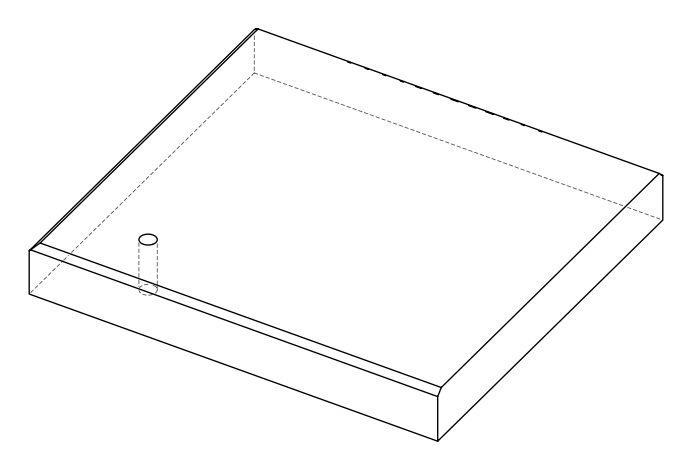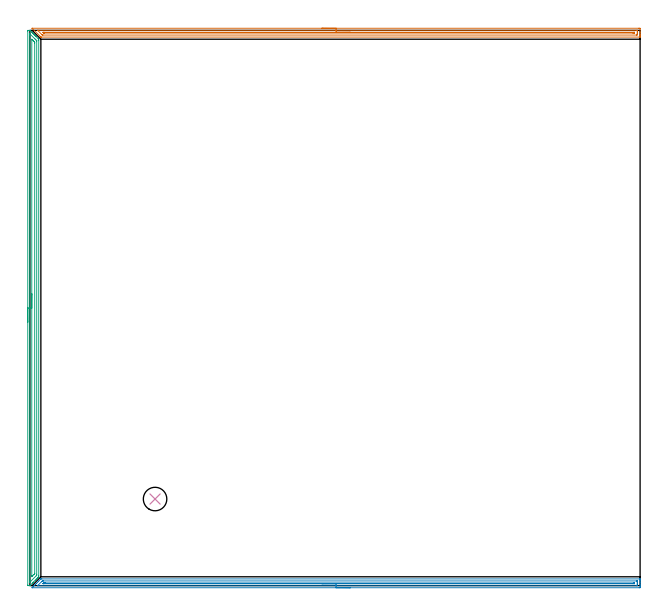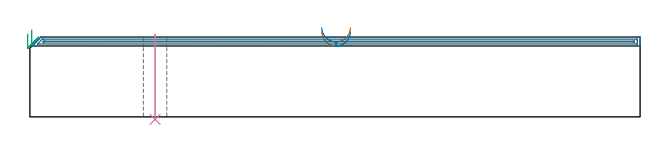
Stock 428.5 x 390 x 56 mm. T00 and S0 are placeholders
(PLAN: 4 operations, 1 tool changes, 30.4 min)
(1 AREA_MILL | FG_CHAMFER_SURFACE | UGT0205_001 | 10.34 min | 8236 mm3)
(2 AREA_MILL_1 | FG_CHAMFER_SURFACE_1 | UGT0205_001 | 10.34 min | 8236 mm3)
(3 AREA_MILL_2 | FG_CHAMFER_SURFACE_2 | UGT0205_001 | 9.46 min | 11342 mm3)
(4 INDEXABLE_INSERT_DRILL_THROUGH_HOLE_FROM_SOLID | STEP1HOLE | NXT0302_004 | 0.24 min | 11948 mm3)
(TOOL UGT0205_001 | Chamfer Mill 20 x 3 x 45 deg. | D20 FL50 Z2)
(TOOL NXT0302_004 | Index. Insert Drill 16.5mm [880-D1650L20-05] | D16.5 PA176 FL83 Z2)
(OP 1 AREA_MILL)
G17 G21 G94 G90
T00 M6
G54
G17 G0 G90 X205. Y391.4 S1061 M3
G43 Z66. H0
Z59.8
G94 G1 X205.038 Z58.928 F250.
X205.152 Z58.064
X205.341 Z57.212
X205.603 Z56.38
X205.937 Z55.574
X206.34 Z54.8
X206.808 Z54.064
X207.34 Z53.372
X207.929 Z52.729
X208.572 Z52.14
X209.264 Z51.608
X210. Z51.14
X210.774 Z50.737
X211.58 Z50.403
X212.412 Z50.141
X213.263 Z49.952
X214.128 Z49.838
X215. Z49.8
X427.406
X427.867 Y391.399 Z49.801
X428.324 Y391.395 Z49.803
X428.49 Y391.391 Z49.806
X428.5 Y390.945 Z50.252
Y388.3 Z52.895
Y386.902 Z54.294
Y386.537 Z54.658
Y385.805 Z55.394
Y385.577 Z55.622
X428.494 Y385.206 Z55.985
X428.492 Y385.203 Z55.988
X428.316 Y385.2 Z56.
X7.946
X7.704 Y385.204 Z55.99
X7.695 Y385.208 Z55.986
X7.591 Y385.307 Z55.889
X7.052 Y385.847 Z55.351
X1.685 Y391.215 Z49.984
X1.522 Y391.386 Z49.813
X1.513 Y391.399 Z49.801
X1.678 Y391.4 Z49.8
X215.
Y389.986 Z51.214
X426.158 Y389.985 Z51.215
X426.462 Y389.979 Z51.221
X426.491 Y389.977 Z51.223
X426.494 Y389.953 Z51.247
X426.498 Y389.917 Z51.283
X426.499 Y389.882 Z51.318
X426.5 Y389.648 Z51.552
Y388.766 Z52.434
Y387.885 Z53.315
X426.498 Y387.418 Z53.782
X426.493 Y387.01 Z54.19
X426.477 Y386.621 Z54.579
X426.078 Y386.616 Z54.584
X425.999 Y386.615 Z54.585
X9.209
X8.802 Y386.62 Z54.58
X8.755 Y386.621 Z54.579
X8.685 Y386.677 Z54.523
X8.555 Y386.801 Z54.399
X8.393 Y386.957 Z54.243
X5.47 Y389.88 Z51.32
X5.435 Y389.917 Z51.283
X5.401 Y389.956 Z51.244
X5.383 Y389.978 Z51.222
X5.403 Y389.98 Z51.22
X5.71 Y389.985 Z51.215
X5.789 Y389.986 Z51.214
X215.
Y388.572 Z52.628
X424.014 Y388.571 Z52.629
X424.29 Y388.57 Z52.63
X424.381 Y388.568 Z52.632
X424.453 Y388.565 Z52.635
X424.49 Y388.561 Z52.639
X424.492 Y388.507 Z52.693
X424.495 Y388.3 Z52.9
X424.494 Y388.099 Z53.101
X424.487 Y388.035 Z53.165
X424.427 Y388.033 Z53.167
X424.29 Y388.031 Z53.169
X423.67 Y388.029 Z53.171
X423.395
X10.182
X9.907 Y388.031 Z53.169
X9.829 Y388.033 Z53.167
X9.784 Y388.035 Z53.165
X9.76 Y388.051 Z53.149
X9.673 Y388.133 Z53.067
X9.501 Y388.3 Z52.9
X9.288 Y388.516 Z52.684
X9.247 Y388.564 Z52.636
X9.25 Y388.565 Z52.635
X9.288 Y388.567 Z52.633
X9.907 Y388.571 Z52.629
X10.182
X215. Y388.572 Z52.628
X215.872 Z52.666
X216.736 Z52.78
X217.588 Z52.969
X218.42 Z53.231
X219.226 Z53.565
X220. Z53.968
X220.736 Z54.437
X221.428 Z54.968
X222.071 Z55.557
X222.66 Z56.201
X223.191 Z56.893
X223.66 Z57.628
X224.063 Z58.402
X224.397 Z59.208
X224.659 Z60.04
X224.848 Z60.892
X224.962 Z61.757
X225. Z62.628
G0 Z66.
M5
M2
(OP 2 AREA_MILL_1)
G17 G21 G94 G90
T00 M6
G54
G17 G0 G90 X225. Y-1.5 S1061 M3
G43 Z66. H0
Z59.8
G94 G1 X224.962 Z58.928 F250.
X224.848 Z58.064
X224.659 Z57.212
X224.397 Z56.38
X224.063 Z55.574
X223.66 Z54.8
X223.192 Z54.064
X222.66 Z53.372
X222.071 Z52.729
X221.428 Z52.14
X220.736 Z51.609
X220. Z51.14
X219.226 Z50.737
X218.42 Z50.403
X217.588 Z50.141
X216.737 Z49.952
X215.872 Z49.838
X215. Z49.8
X1.686
X1.513 Y-1.499 Z49.801
X1.523 Y-1.486 Z49.813
X1.686 Y-1.315 Z49.984
X2.247 Y-0.751 Z50.546
X2.836 Y-0.163 Z51.136
X3.027 Y0.028 Z51.326
X3.129 Y0.131 Z51.428
X3.718 Y0.718 Z52.018
X4.369 Y1.369 Z52.668
X5.263 Y2.264 Z53.563
X6.158 Y3.158 Z54.457
X7.686 Y4.686 Z55.984
X7.691 Y4.69 Z55.988
X7.708 Y4.697 Z55.992
X8.394 Y4.7 Z56.
X428.314
X428.492 Y4.697 Z55.988
X428.493 Y4.694 Z55.985
X428.5 Y4.323 Z55.622
Y4.095 Z55.394
Y3.363 Z54.658
Y2.116 Z53.413
Y0.718 Z52.014
Y0.095 Z51.391
Y-0.787 Z50.51
X428.497 Y-1.045 Z50.252
X428.49 Y-1.491 Z49.806
X428.324 Y-1.495 Z49.803
X427.867 Y-1.5 Z49.8
X215.
Y-0.086 Z51.214
X5.631 Y-0.085 Z51.215
X5.426 Y-0.08 Z51.22
X5.386 Y-0.079 Z51.221
X5.389 Y-0.072 Z51.228
X5.403 Y-0.053 Z51.247
X5.498 Y0.046 Z51.346
X8.161 Y2.711 Z54.011
X8.394 Y2.944 Z54.244
X8.607 Y3.153 Z54.453
X8.707 Y3.249 Z54.549
X8.736 Y3.274 Z54.574
X8.779 Y3.279 Z54.579
X8.88 Y3.281 Z54.581
X9.288 Y3.285 Z54.585
X9.367 Y3.286 Z54.586
X426.158 Y3.285 Z54.585
X426.462 Y3.279 Z54.579
X426.491 Y3.277 Z54.577
X426.494 Y3.253 Z54.553
X426.498 Y3.217 Z54.517
X426.499 Y3.182 Z54.482
X426.5 Y2.948 Z54.248
Y2.066 Z53.366
Y1.185 Z52.485
X426.498 Y0.718 Z52.018
X426.493 Y0.31 Z51.61
X426.477 Y-0.079 Z51.221
X426.078 Y-0.084 Z51.216
X425.999 Y-0.085 Z51.215
X215. Y-0.086 Z51.214
Y1.328 Z52.628
X10.182 Y1.329 Z52.629
X9.562
X9.331 Y1.332 Z52.632
X9.288 Y1.335 Z52.635
X9.25 Y1.34 Z52.64
X9.268 Y1.364 Z52.664
X9.288 Y1.387 Z52.687
X9.395 Y1.495 Z52.795
X9.501 Y1.6 Z52.9
X9.731 Y1.822 Z53.122
X9.765 Y1.854 Z53.154
X9.817 Y1.865 Z53.165
X9.911 Y1.868 Z53.168
X10.182 Y1.87 Z53.17
X10.801 Y1.871 Z53.171
X11.077 Y1.872 Z53.172
X424.014 Y1.871 Z53.171
X424.29 Y1.87 Z53.17
X424.381 Y1.868 Z53.168
X424.453 Y1.865 Z53.165
X424.49 Y1.86 Z53.16
X424.492 Y1.807 Z53.107
X424.495 Y1.6 Z52.9
X424.494 Y1.399 Z52.699
X424.487 Y1.335 Z52.635
X424.427 Y1.333 Z52.633
X424.29 Y1.331 Z52.631
X423.67 Y1.329 Z52.629
X423.395 Y1.328 Z52.628
X215.
X214.128 Z52.667
X213.264 Z52.78
X212.412 Z52.969
X211.58 Z53.232
X210.774 Z53.565
X210. Z53.968
X209.264 Z54.437
X208.572 Z54.968
X207.929 Z55.557
X207.34 Z56.201
X206.809 Z56.893
X206.34 Z57.628
X205.937 Z58.402
X205.603 Z59.208
X205.341 Z60.04
X205.152 Z60.892
X205.038 Z61.757
X205. Z62.628
G0 Z66.
M5
M2
(OP 3 AREA_MILL_2)
G17 G21 G94 G90
T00 M6
G54
G17 G0 G90 X-1.5 Y184.95 S1061 M3
G43 Z66. H0
Z58.3
G94 G1 Y184.988 Z57.428 F250.
Y185.102 Z56.564
Y185.291 Z55.712
Y185.553 Z54.88
Y185.887 Z54.074
Y186.29 Z53.3
Y186.758 Z52.564
Y187.29 Z51.872
Y187.879 Z51.229
Y188.522 Z50.64
Y189.214 Z50.108
Y189.95 Z49.64
Y190.724 Z49.237
Y191.53 Z48.903
Y192.362 Z48.641
Y193.214 Z48.452
Y194.078 Z48.338
Y194.95 Z48.3
Y389.46
X-1.496 Y389.727 Z48.304
X-1.491 Y389.896 Z48.305
X-1.484 Y389.899 Z48.312
X-1.317 Y389.9 Z48.479
X-1.148 Z48.647
X-0.072 Z49.726
X-0.055 Y389.899 Z49.744
X-0.007 Y389.896 Z49.79
X0.025 Y389.876 Z49.823
X1.154 Y388.746 Z50.953
X1.767 Y388.134 Z51.564
X1.811 Y388.089 Z51.61
X2.01 Y387.89 Z51.809
X2.059 Y387.843 Z51.855
X2.109 Y387.791 Z51.908
X2.295 Y387.605 Z52.094
X2.35 Y387.551 Z52.147
X2.407 Y387.493 Z52.206
X2.581 Y387.32 Z52.38
X2.641 Y387.26 Z52.438
X2.705 Y387.195 Z52.504
X2.866 Y387.034 Z52.665
X2.933 Y386.969 Z52.729
X3.003 Y386.898 Z52.802
X3.151 Y386.749 Z52.951
X3.224 Y386.677 Z53.021
X3.3 Y386.6 Z53.1
X3.437 Y386.463 Z53.236
X3.516 Y386.386 Z53.312
X3.598 Y386.302 Z53.398
X3.722 Y386.178 Z53.522
X3.807 Y386.094 Z53.603
X3.896 Y386.004 Z53.695
X4.008 Y385.893 Z53.807
X4.099 Y385.803 Z53.895
X4.194 Y385.706 Z53.993
X4.293 Y385.607 Z54.093
X4.39 Y385.512 Z54.186
X5.848 Y384.054 Z55.644
X5.981 Y383.919 Z55.78
X6.044 Y383.854 Z55.843
X6.198 Y383.695 Z55.987
X6.2 Y383.026 Z56.
Y6.874
X6.198 Y6.205 Z55.987
X6.044 Y6.043 Z55.843
X5.461 Y5.461 Z55.261
X5.089 Y5.087 Z54.885
X4.505 Y4.505 Z54.305
X3.807 Y3.807 Z53.606
X2.407 Y2.407 Z52.206
X2.35 Y2.349 Z52.147
X2.295 Y2.295 Z52.094
X2.109 Y2.109 Z51.908
X2.059 Y2.057 Z51.855
X2.01 Y2.009 Z51.809
X1.811 Y1.811 Z51.61
X1.767 Y1.766 Z51.564
X0.322 Y0.322 Z50.121
X0.164 Y0.163 Z49.961
X0.021 Y0.024 Z49.819
X-0.007 Y0.004 Z49.79
X-0.055 Y0.001 Z49.744
X-0.072 Y0. Z49.726
X-1.317 Z48.479
X-1.484 Y0.001 Z48.312
X-1.491 Y0.004 Z48.305
X-1.497 Y0.173 Z48.303
X-1.5 Y0.353 Z48.3
Y194.95
X-0.086 Z49.714
X-0.085 Y386.6 Z49.715
X-0.083 Y387.299 Z49.717
X-0.079 Y387.493 Z49.721
X-0.077 Y387.519 Z49.723
X-0.072 Y387.516 Z49.728
X-0.045 Y387.493 Z49.755
X3.531 Y383.919 Z53.331
X4.099 Y383.351 Z53.899
X4.422 Y383.026 Z54.222
X4.76 Y382.678 Z54.56
X4.779 Y382.648 Z54.579
X4.782 Y382.63 Z54.582
X4.784 Y382.587 Z54.584
X4.785 Y382.499 Z54.585
X4.786 Y382.324 Z54.586
X4.785 Y7.959 Z54.585
Y7.768
X4.781 Y7.417 Z54.581
X4.779 Y7.246 Z54.579
X4.696 Y7.157 Z54.496
X4.423 Y6.874 Z54.223
X0.601 Y3.051 Z50.401
X0.282 Y2.733 Z50.082
X-0.046 Y2.407 Z49.754
X-0.056 Y2.405 Z49.744
X-0.079 Y2.407 Z49.721
X-0.08 Y2.499 Z49.72
X-0.085 Y3.108 Z49.715
X-0.086 Y194.95 Z49.714
X1.328 Z51.128
X1.329 Y383.327 Z51.129
X1.333 Y383.627 Z51.133
X1.336 Y383.655 Z51.136
X1.338 Z51.138
X1.362 Y383.635 Z51.162
X1.406 Y383.594 Z51.206
X1.476 Y383.525 Z51.276
X2.35 Y382.651 Z52.15
X2.868 Y382.132 Z52.668
X3.224 Y381.77 Z53.024
X3.35 Y381.639 Z53.15
X3.365 Y381.389 Z53.165
X3.369 Y381.239 Z53.169
X3.371 Y381.089 Z53.171
Y8.661
X3.37 Y8.512 Z53.17
X3.366 Y8.361 Z53.166
X3.362 Y8.273 Z53.162
X3.327 Y8.234 Z53.127
X3.224 Y8.126 Z53.024
X3.048 Y7.948 Z52.848
X2.869 Y7.768 Z52.669
X1.476 Y6.377 Z51.276
X1.393 Y6.298 Z51.193
X1.337 Y6.247 Z51.137
X1.333 Y6.423 Z51.133
X1.329 Y6.724 Z51.129
Y6.874
X1.328 Y7.024 Z51.128
Y194.95
Y195.822 Z51.166
Y196.687 Z51.28
Y197.538 Z51.469
Y198.37 Z51.732
Y199.176 Z52.065
Y199.95 Z52.468
Y200.686 Z52.937
Y201.378 Z53.468
Y202.021 Z54.057
Y202.61 Z54.701
Y203.142 Z55.393
Y203.61 Z56.128
Y204.013 Z56.902
Y204.347 Z57.708
Y204.609 Z58.54
Y204.798 Z59.392
Y204.912 Z60.257
Y204.95 Z61.128
G0 Z66.
M5
M2
(OP 4 INDEXABLE_INSERT_DRILL_THROUGH_HOLE_FROM_SOLID)
G17 G21 G94 G90
T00 M6
G54
G17 G0 G90 X87.9 Y60.8 S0 M3
G43 Z66. H1
G94 G81 G98 Z-1.788 F250. R58.
G80
M5
M2
